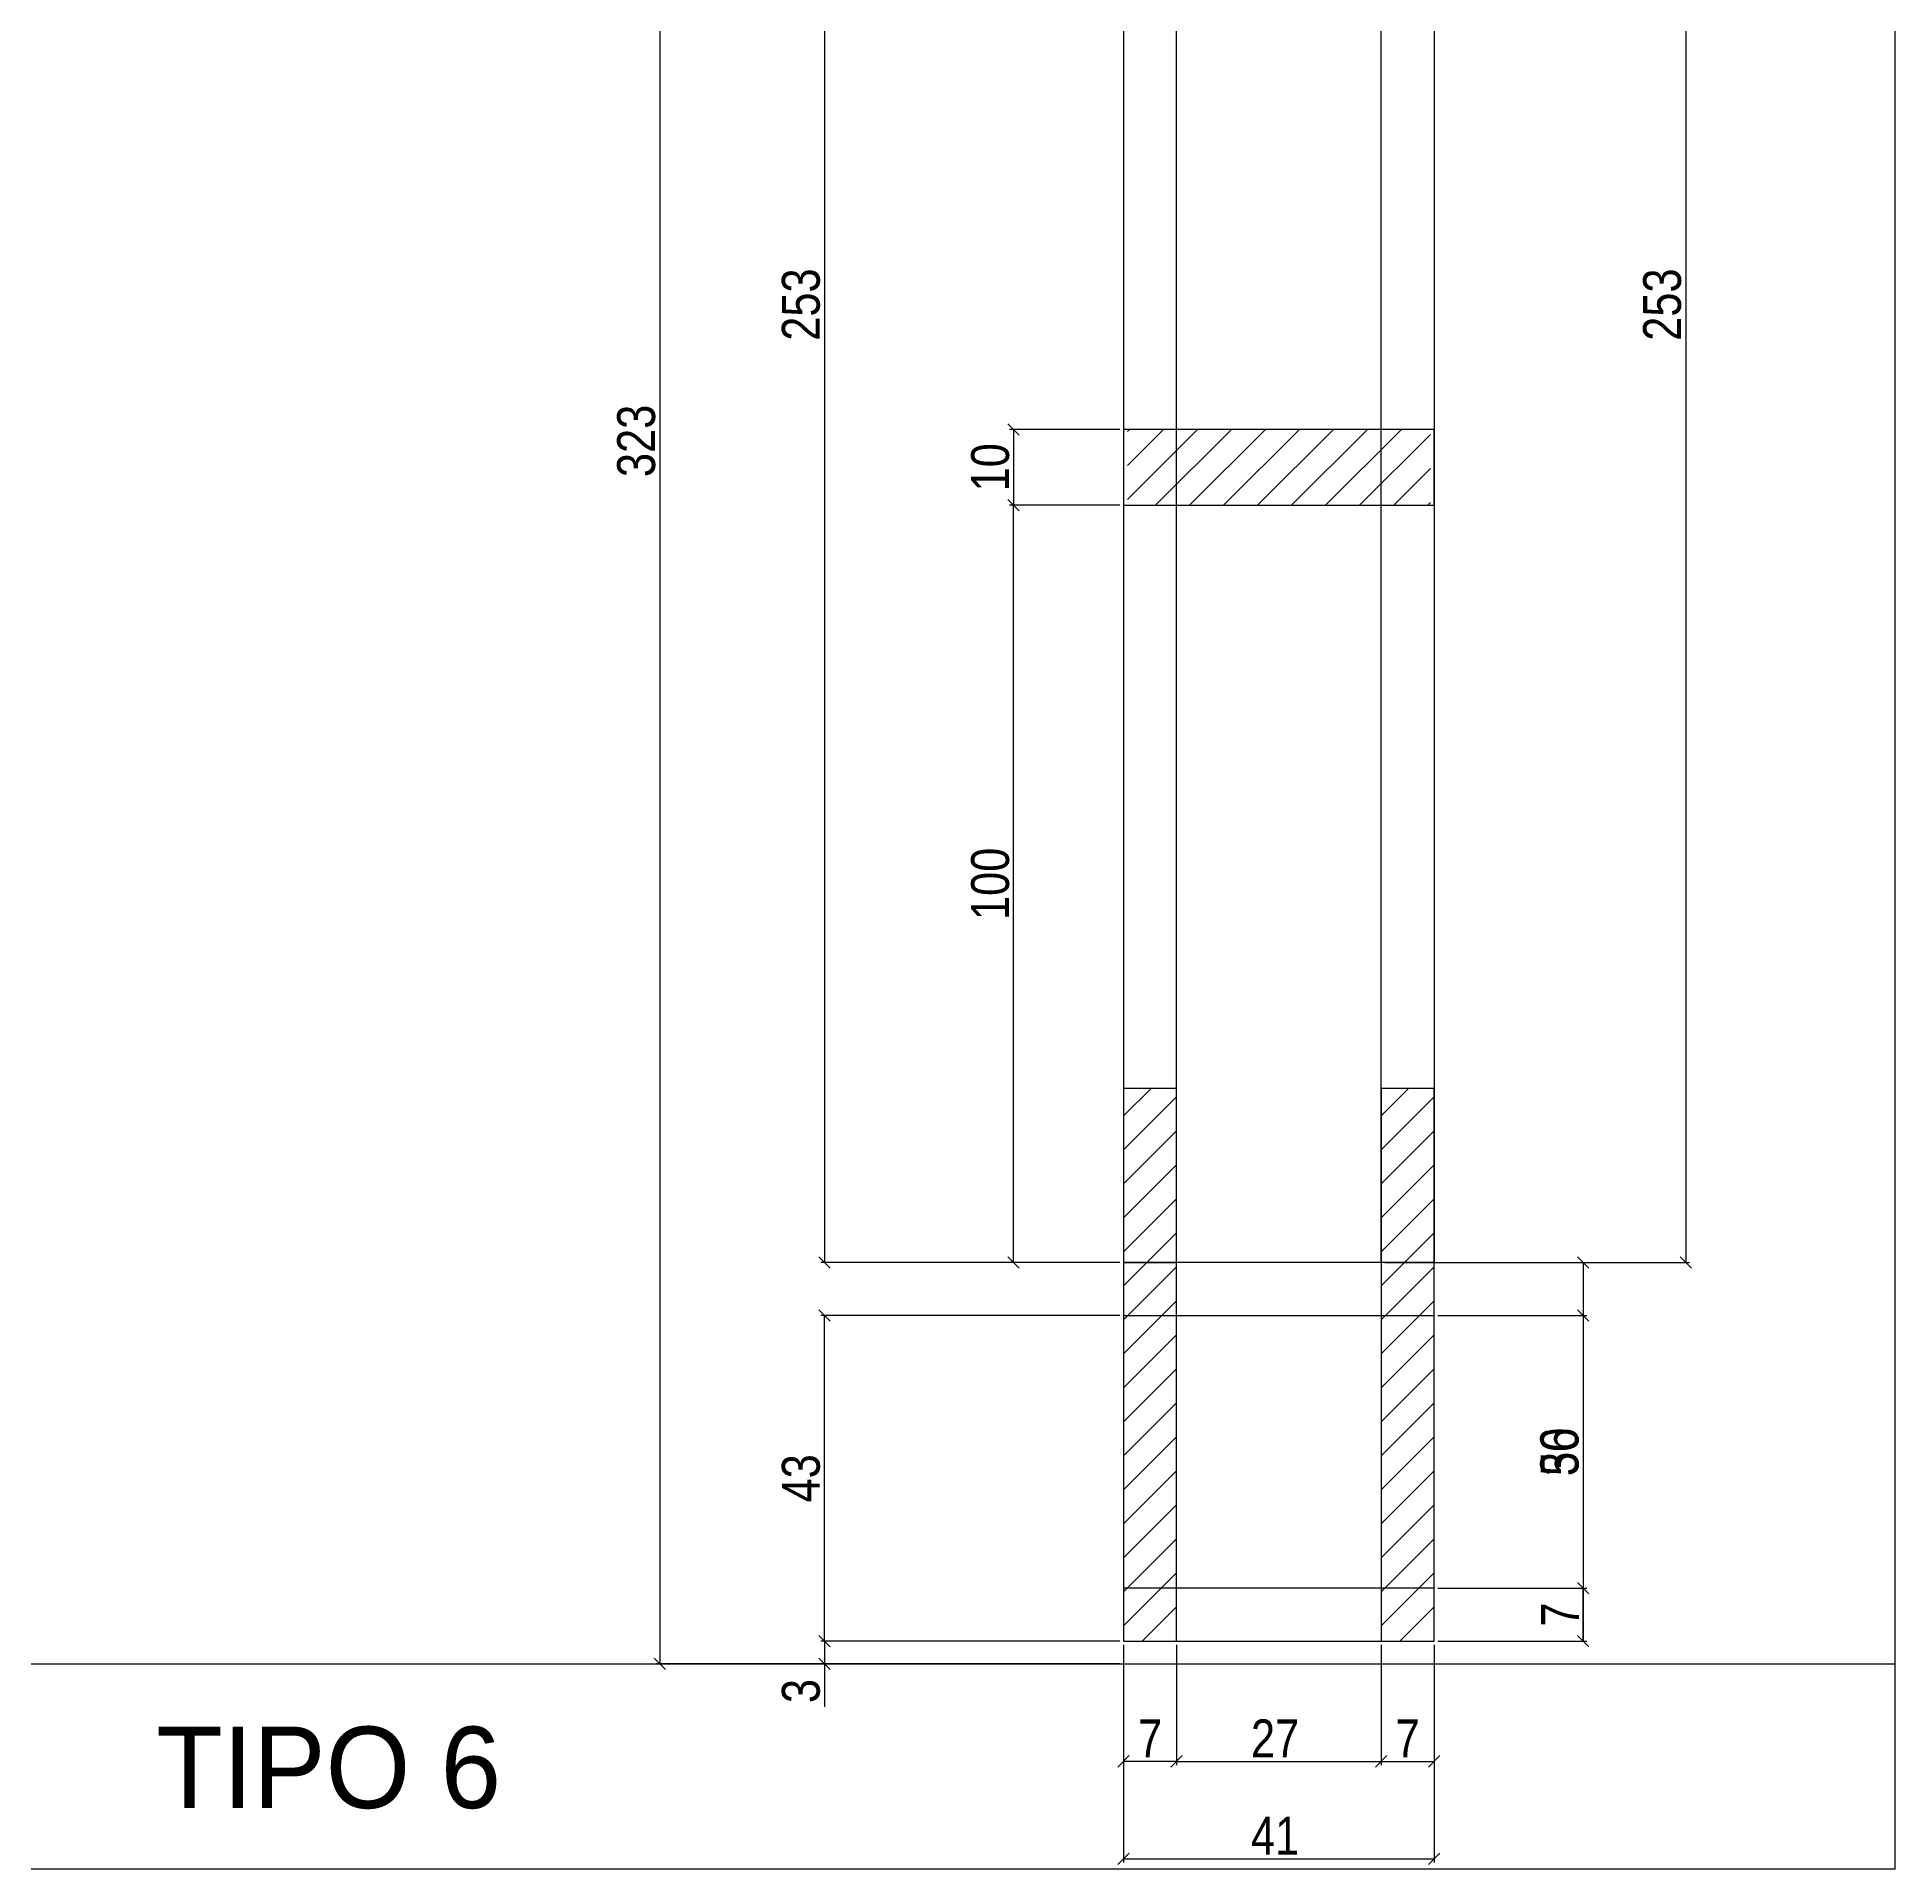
# Model space of a CAD drawing. Header units: millimetres. Extents: x 4248 to 7961, y 1155 to 5765.
# Drawn here: x 7253.4 to 7744, y 3461.3 to 3944.5 of the extents above; entities that cross this region are included whole.
import ezdxf

# ---------------------------------------------------------------- set-up
doc = ezdxf.new("R2010")
doc.units = ezdxf.units.MM
for name, color, linetype in [('1', 1, 'Continuous'), ('COTA', 241, 'Continuous'), ('Painéis', 200, 'Continuous'), ('SARR_7x7', 40, 'Continuous'), ('VIGAS', 3, 'Continuous')]:
    doc.layers.add(name, color=color, linetype=linetype)
doc.styles.add('COTA TECNICA 2X', font='techl___.ttf', dxfattribs={"height": 10})
doc.styles.add('ROMAS860', font='ROMAS860.SHX', dxfattribs={"height": 8.5})
doc.dimstyles.new('SECAO', dxfattribs={"dimscale": 0.333333, "dimtxt": 5, "dimasz": 9, "dimexe": 3, "dimexo": 3, "dimgap": 3, "dimtad": 1, "dimdec": 1, "dimlfac": 0.5, "dimzin": 12, "dimdsep": 46, "dimtxsty": 'COTA TECNICA 2X', "dimblk1": 'OBLIQUE', "dimblk2": 'OBLIQUE', "dimsah": 1, "dimcen": 0.9, "dimclrd": 4, "dimclre": 4, "dimclrt": 240, "dimadec": 1, "dimazin": 3, "dimtfac": 1, "dimtdec": 1, "dimtmove": 0, "dimatfit": 3, "dimfxl": 1, "dimtolj": 1, "dimtzin": 12, "dimarcsym": 0})

# ---------------------------------------------------------------- blocks, each defined once
blk = doc.blocks.new('_Oblique')
at = {"layer": '1', "color": 0, "lineweight": -2}
blk.add_line((-0.5, -0.5), (0.5, 0.5), dxfattribs=at)
blk = doc.blocks.new('*D142')
at = {"layer": 'COTA', "color": 4, "lineweight": -2, "transparency": 16777216}
for p, q in [((7539.37, 4126.91), (7460.41, 4126.91)), ((7461.41, 4126.91), (7461.41, 3620.91)), ((7539.37, 3620.91), (7460.41, 3620.91))]:
    blk.add_line(p, q, dxfattribs=at)
at = {"layer": 'Defpoints', "color": 0, "transparency": 16777216}
for p in [(7540.37, 4126.91), (7461.41, 3620.91), (7540.37, 3620.91)]:
    blk.add_point(p, dxfattribs=at)
at = {"layer": 'COTA', "color": 4, "lineweight": -2, "transparency": 16777216, "xscale": 3, "yscale": 3, "zscale": 3}
for p, rotation in [((7461.41, 4126.91), 90), ((7461.41, 3620.91), 270)]:
    blk.add_blockref('_Oblique', p, dxfattribs=dict(at, rotation=rotation))
at = {"layer": 'COTA', "color": 240, "transparency": 16777216, "insert": (7455.19, 3873.91), "char_height": 10, "attachment_point": 5, "rotation": 90, "style": 'COTA TECNICA 2X'}
blk.add_mtext('\\A1;253', dxfattribs=at)
blk = doc.blocks.new('*D90')
at = {"layer": 'COTA', "color": 4, "lineweight": -2, "transparency": 16777216}
for p, q in [((7540.37, 3519.91), (7540.37, 3462.45)), ((7622.37, 3519.91), (7622.37, 3462.45)), ((7540.37, 3463.45), (7622.37, 3463.45))]:
    blk.add_line(p, q, dxfattribs=at)
at = {"layer": 'Defpoints', "color": 0, "transparency": 16777216}
for p in [(7540.37, 3520.91), (7622.37, 3520.91), (7622.37, 3463.45)]:
    blk.add_point(p, dxfattribs=at)
at = {"layer": 'COTA', "color": 4, "lineweight": -2, "transparency": 16777216, "xscale": 3, "yscale": 3, "zscale": 3, "rotation": 180}
blk.add_blockref('_Oblique', (7540.37, 3463.45), dxfattribs=at)
at = {"layer": 'COTA', "color": 4, "lineweight": -2, "transparency": 16777216, "xscale": 3, "yscale": 3, "zscale": 3}
blk.add_blockref('_Oblique', (7622.37, 3463.45), dxfattribs=at)
at = {"layer": 'COTA', "color": 240, "transparency": 16777216, "insert": (7580.37, 3469.53), "char_height": 10, "attachment_point": 5, "style": 'COTA TECNICA 2X'}
blk.add_mtext('\\A1;41', dxfattribs=at)
blk = doc.blocks.new('*D91')
at = {"layer": 'COTA', "color": 4, "lineweight": -2, "transparency": 16777216}
for p, q in [((7554.37, 3519.91), (7554.37, 3488.17)), ((7608.37, 3519.91), (7608.37, 3488.17)), ((7554.37, 3489.17), (7608.37, 3489.17))]:
    blk.add_line(p, q, dxfattribs=at)
at = {"layer": 'Defpoints', "color": 0, "transparency": 16777216}
for p in [(7554.37, 3520.91), (7608.37, 3520.91), (7608.37, 3489.17)]:
    blk.add_point(p, dxfattribs=at)
at = {"layer": 'COTA', "color": 4, "lineweight": -2, "transparency": 16777216, "xscale": 3, "yscale": 3, "zscale": 3, "rotation": 180}
blk.add_blockref('_Oblique', (7554.37, 3489.17), dxfattribs=at)
at = {"layer": 'COTA', "color": 4, "lineweight": -2, "transparency": 16777216, "xscale": 3, "yscale": 3, "zscale": 3}
blk.add_blockref('_Oblique', (7608.37, 3489.17), dxfattribs=at)
at = {"layer": 'COTA', "color": 240, "transparency": 16777216, "insert": (7580.37, 3495.24), "char_height": 10, "attachment_point": 5, "style": 'COTA TECNICA 2X'}
blk.add_mtext('\\A1;27', dxfattribs=at)
blk = doc.blocks.new('*D92')
at = {"layer": 'COTA', "color": 4, "lineweight": -2, "transparency": 16777216}
blk.add_line((7608.37, 3489.17), (7622.37, 3489.17), dxfattribs=at)
at = {"layer": 'Defpoints', "color": 0, "transparency": 16777216}
for p in [(7608.37, 3489.17), (7622.37, 3489.17), (7622.37, 3489.17)]:
    blk.add_point(p, dxfattribs=at)
at = {"layer": 'COTA', "color": 4, "lineweight": -2, "transparency": 16777216, "xscale": 3, "yscale": 3, "zscale": 3, "rotation": 180}
blk.add_blockref('_Oblique', (7608.37, 3489.17), dxfattribs=at)
at = {"layer": 'COTA', "color": 4, "lineweight": -2, "transparency": 16777216, "xscale": 3, "yscale": 3, "zscale": 3}
blk.add_blockref('_Oblique', (7622.37, 3489.17), dxfattribs=at)
at = {"layer": 'COTA', "color": 240, "transparency": 16777216, "insert": (7615.37, 3495.24), "char_height": 10, "attachment_point": 5, "style": 'COTA TECNICA 2X'}
blk.add_mtext('\\A1;7', dxfattribs=at)
blk = doc.blocks.new('*D93')
at = {"layer": 'COTA', "color": 4, "lineweight": -2, "transparency": 16777216}
blk.add_line((7554.37, 3489.17), (7540.37, 3489.17), dxfattribs=at)
at = {"layer": 'Defpoints', "color": 0, "transparency": 16777216}
for p in [(7540.37, 3489.17), (7540.37, 3489.17), (7554.37, 3489.17)]:
    blk.add_point(p, dxfattribs=at)
at = {"layer": 'COTA', "color": 4, "lineweight": -2, "transparency": 16777216, "xscale": 3, "yscale": 3, "zscale": 3, "rotation": 180}
blk.add_blockref('_Oblique', (7540.37, 3489.17), dxfattribs=at)
at = {"layer": 'COTA', "color": 4, "lineweight": -2, "transparency": 16777216, "xscale": 3, "yscale": 3, "zscale": 3}
blk.add_blockref('_Oblique', (7554.37, 3489.17), dxfattribs=at)
at = {"layer": 'COTA', "color": 240, "transparency": 16777216, "insert": (7547.37, 3495.24), "char_height": 10, "attachment_point": 5, "style": 'COTA TECNICA 2X'}
blk.add_mtext('\\A1;7', dxfattribs=at)
blk = doc.blocks.new('*D94')
at = {"layer": 'COTA', "color": 4, "lineweight": -2, "transparency": 16777216}
for p, q in [((7539.37, 3840.93), (7510.27, 3840.93)), ((7511.27, 3840.93), (7511.27, 3820.93)), ((7539.37, 3820.93), (7510.27, 3820.93))]:
    blk.add_line(p, q, dxfattribs=at)
at = {"layer": 'Defpoints', "color": 0, "transparency": 16777216}
for p in [(7540.37, 3840.93), (7511.27, 3820.93), (7540.37, 3820.93)]:
    blk.add_point(p, dxfattribs=at)
at = {"layer": 'COTA', "color": 4, "lineweight": -2, "transparency": 16777216, "xscale": 3, "yscale": 3, "zscale": 3}
for p, rotation in [((7511.27, 3840.93), 90), ((7511.27, 3820.93), 270)]:
    blk.add_blockref('_Oblique', p, dxfattribs=dict(at, rotation=rotation))
at = {"layer": 'COTA', "color": 240, "transparency": 16777216, "insert": (7505.17, 3830.93), "char_height": 10, "attachment_point": 5, "rotation": 90, "style": 'COTA TECNICA 2X'}
blk.add_mtext('\\A1;10', dxfattribs=at)
blk = doc.blocks.new('*D96')
at = {"layer": 'COTA', "color": 4, "lineweight": -2, "transparency": 16777216}
for p, q in [((7553.37, 4160.91), (7416.91, 4160.91)), ((7417.91, 4160.91), (7417.91, 3514.91)), ((7539.37, 3514.91), (7416.91, 3514.91))]:
    blk.add_line(p, q, dxfattribs=at)
at = {"layer": 'Defpoints', "color": 0, "transparency": 16777216}
for p in [(7554.37, 4160.91), (7417.91, 3514.91), (7540.37, 3514.91)]:
    blk.add_point(p, dxfattribs=at)
at = {"layer": 'COTA', "color": 4, "lineweight": -2, "transparency": 16777216, "xscale": 3, "yscale": 3, "zscale": 3}
for p, rotation in [((7417.91, 4160.91), 90), ((7417.91, 3514.91), 270)]:
    blk.add_blockref('_Oblique', p, dxfattribs=dict(at, rotation=rotation))
at = {"layer": 'COTA', "color": 240, "transparency": 16777216, "insert": (7411.69, 3837.91), "char_height": 10, "attachment_point": 5, "rotation": 90, "style": 'COTA TECNICA 2X'}
blk.add_mtext('\\A1;323', dxfattribs=at)
blk = doc.blocks.new('*D97')
at = {"layer": 'COTA', "color": 4, "lineweight": -2, "transparency": 16777216}
for p, q in [((7539.37, 3520.91), (7460.41, 3520.91)), ((7461.41, 3520.91), (7461.41, 3514.91)), ((7539.37, 3514.91), (7460.41, 3514.91)), ((7461.41, 3514.91), (7461.41, 3503.58))]:
    blk.add_line(p, q, dxfattribs=at)
at = {"layer": 'Defpoints', "color": 0, "transparency": 16777216}
for p in [(7540.37, 3520.91), (7461.41, 3514.91), (7540.37, 3514.91)]:
    blk.add_point(p, dxfattribs=at)
at = {"layer": 'COTA', "color": 4, "lineweight": -2, "transparency": 16777216, "xscale": 3, "yscale": 3, "zscale": 3}
for p, rotation in [((7461.41, 3520.91), 90), ((7461.41, 3514.91), 270)]:
    blk.add_blockref('_Oblique', p, dxfattribs=dict(at, rotation=rotation))
at = {"layer": 'COTA', "color": 240, "transparency": 16777216, "insert": (7455.19, 3507.74), "char_height": 10, "attachment_point": 5, "rotation": 90, "style": 'COTA TECNICA 2X'}
blk.add_mtext('\\A1;3', dxfattribs=at)
blk = doc.blocks.new('*D100')
at = {"layer": 'COTA', "color": 4, "lineweight": -2, "transparency": 16777216}
for p, q in [((7539.37, 3820.93), (7510.27, 3820.93)), ((7511.27, 3620.91), (7511.27, 3820.93)), ((7538.37, 3620.91), (7510.27, 3620.91))]:
    blk.add_line(p, q, dxfattribs=at)
at = {"layer": 'Defpoints', "color": 0, "transparency": 16777216}
for p in [(7511.27, 3820.93), (7540.37, 3820.93), (7539.37, 3620.91)]:
    blk.add_point(p, dxfattribs=at)
at = {"layer": 'COTA', "color": 4, "lineweight": -2, "transparency": 16777216, "xscale": 3, "yscale": 3, "zscale": 3}
for p, rotation in [((7511.27, 3820.93), 90), ((7511.27, 3620.91), 270)]:
    blk.add_blockref('_Oblique', p, dxfattribs=dict(at, rotation=rotation))
at = {"layer": 'COTA', "color": 240, "transparency": 16777216, "insert": (7505.17, 3720.92), "char_height": 10, "attachment_point": 5, "rotation": 90, "style": 'COTA TECNICA 2X'}
blk.add_mtext('\\A1;100', dxfattribs=at)
blk = doc.blocks.new('*D102')
at = {"layer": 'COTA', "color": 4, "lineweight": -2, "transparency": 16777216}
for p, q in [((7624.37, 4126.88), (7689.85, 4126.88)), ((7688.85, 4126.88), (7688.85, 3620.91)), ((7624.37, 3620.91), (7689.85, 3620.91))]:
    blk.add_line(p, q, dxfattribs=at)
at = {"layer": 'Defpoints', "color": 0, "transparency": 16777216}
for p in [(7623.37, 4126.88), (7623.37, 3620.91), (7688.85, 3620.91)]:
    blk.add_point(p, dxfattribs=at)
at = {"layer": 'COTA', "color": 4, "lineweight": -2, "transparency": 16777216, "xscale": 3, "yscale": 3, "zscale": 3}
for p, rotation in [((7688.85, 4126.88), 90), ((7688.85, 3620.91), 270)]:
    blk.add_blockref('_Oblique', p, dxfattribs=dict(at, rotation=rotation))
at = {"layer": 'COTA', "color": 240, "transparency": 16777216, "insert": (7682.63, 3873.9), "char_height": 10, "attachment_point": 5, "rotation": 90, "style": 'COTA TECNICA 2X'}
blk.add_mtext('\\A1;253', dxfattribs=at)
blk = doc.blocks.new('*D103')
at = {"layer": 'COTA', "color": 4, "lineweight": -2, "transparency": 16777216}
for p, q in [((7609.37, 3620.91), (7662.7, 3620.91)), ((7661.7, 3620.91), (7661.7, 3520.91)), ((7627.43, 3520.91), (7662.7, 3520.91))]:
    blk.add_line(p, q, dxfattribs=at)
at = {"layer": 'Defpoints', "color": 0, "transparency": 16777216}
for p in [(7608.37, 3620.91), (7626.43, 3520.91), (7661.7, 3520.91)]:
    blk.add_point(p, dxfattribs=at)
at = {"layer": 'COTA', "color": 4, "lineweight": -2, "transparency": 16777216, "xscale": 3, "yscale": 3, "zscale": 3}
for p, rotation in [((7661.7, 3620.91), 90), ((7661.7, 3520.91), 270)]:
    blk.add_blockref('_Oblique', p, dxfattribs=dict(at, rotation=rotation))
at = {"layer": 'COTA', "color": 240, "transparency": 16777216, "insert": (7655.59, 3570.91), "char_height": 10, "attachment_point": 5, "rotation": 90, "style": 'COTA TECNICA 2X'}
blk.add_mtext('\\A1;50', dxfattribs=at)
blk = doc.blocks.new('*D1147')
at = {"layer": 'COTA', "color": 4, "lineweight": -2, "transparency": 16777216}
for p, q in [((7539.37, 3606.91), (7460.41, 3606.91)), ((7461.41, 3520.91), (7461.41, 3606.91)), ((7539.37, 3520.91), (7460.41, 3520.91))]:
    blk.add_line(p, q, dxfattribs=at)
at = {"layer": 'Defpoints', "color": 0, "transparency": 16777216}
for p in [(7461.41, 3606.91), (7540.37, 3606.91), (7540.37, 3520.91)]:
    blk.add_point(p, dxfattribs=at)
at = {"layer": 'COTA', "color": 4, "lineweight": -2, "transparency": 16777216, "xscale": 3, "yscale": 3, "zscale": 3}
for p, rotation in [((7461.41, 3606.91), 90), ((7461.41, 3520.91), 270)]:
    blk.add_blockref('_Oblique', p, dxfattribs=dict(at, rotation=rotation))
at = {"layer": 'COTA', "color": 240, "transparency": 16777216, "insert": (7455.19, 3563.91), "char_height": 10, "attachment_point": 5, "rotation": 90, "style": 'COTA TECNICA 2X'}
blk.add_mtext('\\A1;43', dxfattribs=at)
blk = doc.blocks.new('*D1148')
at = {"layer": 'COTA', "color": 4, "lineweight": -2, "transparency": 16777216}
for p, q in [((7623.37, 3606.91), (7662.7, 3606.91)), ((7661.7, 3606.91), (7661.7, 3534.91)), ((7623.37, 3534.91), (7662.7, 3534.91))]:
    blk.add_line(p, q, dxfattribs=at)
at = {"layer": 'Defpoints', "color": 0, "transparency": 16777216}
for p in [(7622.37, 3606.91), (7622.37, 3534.91), (7661.7, 3534.91)]:
    blk.add_point(p, dxfattribs=at)
at = {"layer": 'COTA', "color": 4, "lineweight": -2, "transparency": 16777216, "xscale": 3, "yscale": 3, "zscale": 3}
for p, rotation in [((7661.7, 3606.91), 90), ((7661.7, 3534.91), 270)]:
    blk.add_blockref('_Oblique', p, dxfattribs=dict(at, rotation=rotation))
at = {"layer": 'COTA', "color": 240, "transparency": 16777216, "insert": (7655.48, 3570.91), "char_height": 10, "attachment_point": 5, "rotation": 90, "style": 'COTA TECNICA 2X'}
blk.add_mtext('\\A1;36', dxfattribs=at)
blk = doc.blocks.new('*D1149')
at = {"layer": 'COTA', "color": 4, "lineweight": -2, "transparency": 16777216}
for p, q in [((7623.37, 3534.91), (7662.7, 3534.91)), ((7661.7, 3520.91), (7661.7, 3534.91)), ((7623.37, 3520.91), (7662.7, 3520.91))]:
    blk.add_line(p, q, dxfattribs=at)
at = {"layer": 'Defpoints', "color": 0, "transparency": 16777216}
for p in [(7622.37, 3534.91), (7661.7, 3534.91), (7622.37, 3520.91)]:
    blk.add_point(p, dxfattribs=at)
at = {"layer": 'COTA', "color": 4, "lineweight": -2, "transparency": 16777216, "xscale": 3, "yscale": 3, "zscale": 3}
for p, rotation in [((7661.7, 3534.91), 90), ((7661.7, 3520.91), 270)]:
    blk.add_blockref('_Oblique', p, dxfattribs=dict(at, rotation=rotation))
at = {"layer": 'COTA', "color": 240, "transparency": 16777216, "insert": (7655.63, 3527.91), "char_height": 10, "attachment_point": 5, "rotation": 90, "style": 'COTA TECNICA 2X'}
blk.add_mtext('\\A1;7', dxfattribs=at)

msp = doc.modelspace()

# ---------------------------------------------------------------- hatches: boundary and pattern name
at = {"layer": 'COTA'}
h = msp.add_hatch(dxfattribs=at)
h.set_pattern_fill('ANSI31', color=256, scale=2, style=0)
h.set_pattern_definition([(45, (-18587.232, -193451.867), (-4.49012806, 4.49012806), [])])
h.paths.add_polyline_path([(7621.37, 3840.93), (7541.37, 3840.93), (7541.37, 3820.93), (7621.37, 3820.93)])
h = msp.add_hatch(dxfattribs=at)
h.set_pattern_fill('ANSI31', color=256, scale=2, style=0)
h.set_pattern_definition([(45, (-12303.847, -2202.282), (-4.490128, 4.490128), [])])
h.paths.add_polyline_path([(7540.37, 3520.91), (7554.37, 3520.91), (7554.37, 3666.91), (7540.37, 3666.91)])
h = msp.add_hatch(dxfattribs=at)
h.set_pattern_fill('ANSI31', color=256, scale=2, style=0)
h.set_pattern_definition([(45, (-12235.847, -2202.282), (-4.490128, 4.490128), [])])
h.paths.add_polyline_path([(7608.37, 3520.91), (7622.37, 3520.91), (7622.37, 3666.91), (7608.37, 3666.91)])

# ---------------------------------------------------------------- linework, layer by layer
at = {"linetype": 'Continuous'}
for points in [[(7562.37, 3606.91), (7622.37, 3606.91), (7622.37, 3620.91), (7540.37, 3620.91), (7540.37, 3606.91), (7562.37, 3606.91)], [(7562.37, 3520.91), (7622.37, 3520.91), (7622.37, 3534.91), (7540.37, 3534.91), (7540.37, 3520.91), (7562.37, 3520.91)]]:
    msp.add_lwpolyline(points, dxfattribs=at)
at = {"layer": 'COTA', "color": 1}
msp.add_line((4247.57, 3514.91), (7744.04, 3514.91), dxfattribs=at)
at = {"layer": 'Painéis'}
msp.add_lwpolyline([(7540.37, 3820.93), (7622.37, 3820.93), (7622.37, 3840.93), (7540.37, 3840.93), (7540.37, 3820.93)], dxfattribs=at)
for points in [[(7540.37, 3520.91), (7554.37, 3520.91), (7554.37, 3666.91), (7540.37, 3666.91)], [(7608.37, 3520.91), (7622.37, 3520.91), (7622.37, 3666.91), (7608.37, 3666.91)]]:
    msp.add_lwpolyline(points, close=True, dxfattribs=at)
at = {"layer": 'SARR_7x7', "linetype": 'Continuous'}
for points in [[(7540.37, 3620.91), (7554.37, 3620.91), (7554.37, 4126.91), (7540.37, 4126.91)], [(7622.37, 3620.91), (7608.37, 3620.91), (7608.37, 4126.88), (7622.37, 4126.88)]]:
    msp.add_lwpolyline(points, close=True, dxfattribs=at)
at = {"layer": 'VIGAS'}
msp.add_lwpolyline([(7744.04, 3460.65), (7244.55, 3460.65), (7244.55, 4268.95), (7744.04, 4268.95)], close=True, dxfattribs=at)

# ---------------------------------------------------------------- texts
at = {"layer": 'COTA', "color": 7, "style": 'ROMAS860'}
msp.add_text('TIPO 6', height=21.505, dxfattribs=at).set_placement((7284.89, 3476.82))

# ---------------------------------------------------------------- dimensions: what is measured, and where the dimension line sits
at = {"layer": 'COTA', "color": 3}
for base, p1, p2, picture, middle in [((7417.91, 3514.91), (7554.37, 4160.91), (7540.37, 3514.91), '*D96', (7411.69, 3837.91)), ((7461.41, 3620.91), (7540.37, 4126.91), (7540.37, 3620.91), '*D142', (7455.19, 3873.91)), ((7688.85, 3620.91), (7623.37, 4126.88), (7623.37, 3620.91), '*D102', (7682.63, 3873.9)), ((7511.27, 3820.93), (7540.37, 3840.93), (7540.37, 3820.93), '*D94', (7505.17, 3830.93)), ((7511.27, 3820.93), (7539.37, 3620.91), (7540.37, 3820.93), '*D100', (7505.17, 3720.92)), ((7661.7, 3520.91), (7608.37, 3620.91), (7626.43, 3520.91), '*D103', (7655.59, 3570.91)), ((7461.41, 3606.91), (7540.37, 3520.91), (7540.37, 3606.91), '*D1147', (7455.19, 3563.91)), ((7661.7, 3534.91), (7622.37, 3606.91), (7622.37, 3534.91), '*D1148', (7655.48, 3570.91)), ((7461.41, 3514.91), (7540.37, 3520.91), (7540.37, 3514.91), '*D97', (7455.19, 3507.74))]:
    dim = msp.add_linear_dim(base=base, p1=p1, p2=p2, angle=90, dimstyle='SECAO', dxfattribs=at)
    dim.commit()
    dim.dimension.update_dxf_attribs({"geometry": picture, "text_midpoint": middle})
dim = msp.add_linear_dim(base=(7661.7, 3534.91), p1=(7622.37, 3520.91), p2=(7622.37, 3534.91), angle=90, dimstyle='SECAO', dxfattribs=at)
dim.commit()
dim.dimension.update_dxf_attribs({"geometry": '*D1149', "text_midpoint": (7661.7, 3527.91), "dimtype": 160})
for base, p1, p2, picture, middle in [((7622.37, 3463.45), (7540.37, 3520.91), (7622.37, 3520.91), '*D90', (7580.37, 3463.45)), ((7608.37, 3489.17), (7554.37, 3520.91), (7608.37, 3520.91), '*D91', (7580.37, 3489.17)), ((7622.37, 3489.17), (7608.37, 3489.17), (7622.37, 3489.17), '*D92', (7615.37, 3489.17))]:
    dim = msp.add_linear_dim(base=base, p1=p1, p2=p2, dimstyle='SECAO', dxfattribs=at)
    dim.commit()
    dim.dimension.update_dxf_attribs({"geometry": picture, "text_midpoint": middle, "dimtype": 160})
dim = msp.add_linear_dim(base=(7540.37, 3489.17), p1=(7554.37, 3489.17), p2=(7540.37, 3489.17), dimstyle='SECAO', dxfattribs=at)
dim.commit()
dim.dimension.update_dxf_attribs({"geometry": '*D93', "text_midpoint": (7547.37, 3495.24)})

doc.saveas('drawing.dxf')
